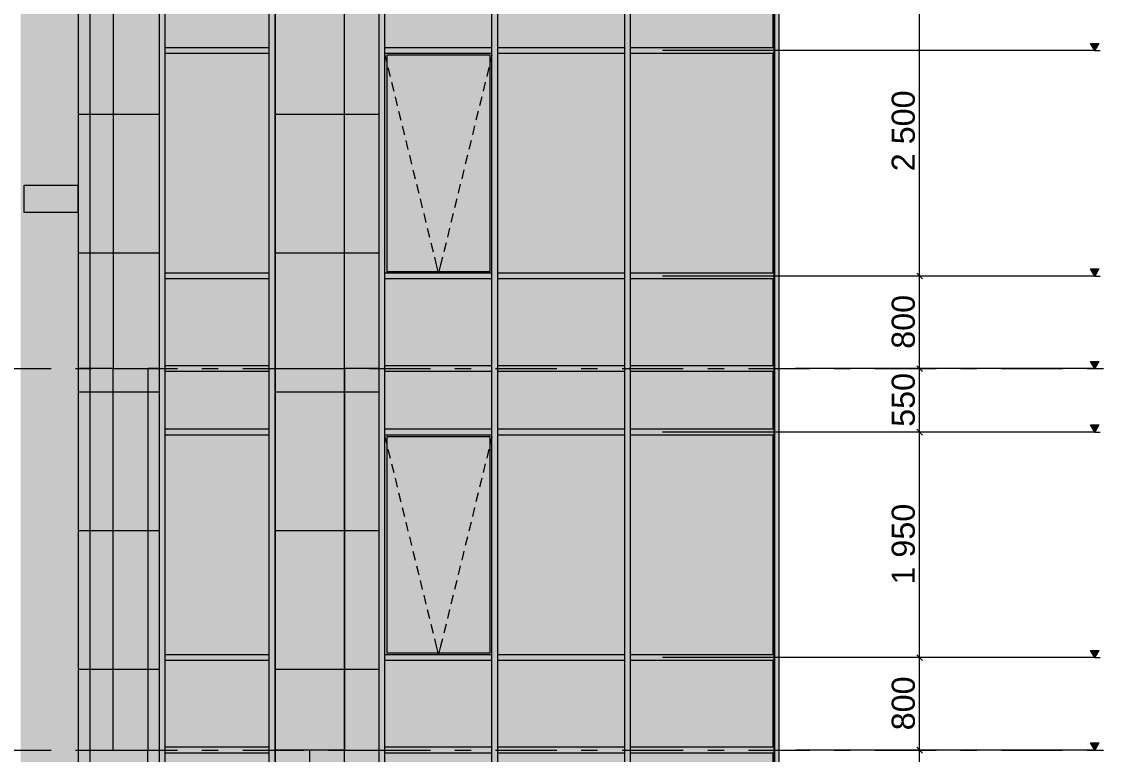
# Model space of a CAD drawing. Header units: millimetres. Extents: x 1499747 to 4230374, y -28481 to 441852.
# Drawn here: x 4068450 to 4077806, y 387192 to 393529 of the extents above; entities that cross this region are included whole.
import ezdxf

# ---------------------------------------------------------------- set-up
doc = ezdxf.new("R2010")
doc.units = ezdxf.units.MM
doc.header["$MEASUREMENT"] = 0
doc.layers.add('Чертеж и Рисунок', color=7, linetype='Continuous')
doc.styles.add('РЎР“Р•РќР•Р\xa0Р\x98Р\xa0_РЎРўР\x98Р›Р¬_2', font='')
doc.styles.get('РЎР“Р•РќР•Р\xa0Р\x98Р\xa0_РЎРўР\x98Р›Р¬_2').set_extended_font_data('GOST Common', italic=True)

msp = doc.modelspace()

# ---------------------------------------------------------------- hatches: boundary and pattern name
at = {"layer": 'Чертеж и Рисунок', "linetype": 'Continuous', "lineweight": 0, "true_color": 0xffffff}
for points in [[(4068441.89505, 399933.01142), (4068441.89505, 373528.37108), (4068941.89582, 373528.37108), (4068941.89582, 399933.01142)], [(4069241.89628, 393828.40209), (4069241.89628, 390528.39705), (4069642.09689, 390528.39705), (4069642.09689, 393828.40209)], [(4070642.09842, 393828.40209), (4070642.09842, 390528.39705), (4071242.09933, 390528.39705), (4071242.09933, 393828.40209)], [(4068472.9951, 391878.99911), (4068934.79581, 391878.99911), (4068934.79581, 392114.69947), (4068472.9951, 392114.69947)], [(4069241.89628, 390528.39705), (4068941.89582, 390528.39705), (4068941.89582, 387228.39201), (4069241.89628, 387228.39201)], [(4069241.89628, 390528.39705), (4069241.89628, 387228.39201), (4069541.89673, 387228.39201), (4069541.89673, 390528.39705)], [(4071242.09933, 390528.39705), (4071242.09933, 387228.39201), (4071542.09979, 387228.39201), (4071542.09979, 390528.39705)], [(4068941.89582, 387228.39201), (4068941.89582, 383928.38697), (4069541.89673, 383928.38697), (4069541.89673, 387228.39201)], [(4070642.09842, 387228.39201), (4070642.09842, 383928.38697), (4070942.09887, 383928.38697), (4070942.09887, 387228.39201)]]:
    msp.add_hatch(color=7, dxfattribs=at).paths.add_polyline_path(points)
at = {"layer": 'Чертеж и Рисунок', "linetype": 'Continuous', "lineweight": 0, "true_color": 0x868d8e}
for points in [[(4068941.89582, 393828.40209), (4068941.89582, 390528.39705), (4069241.89628, 390528.39705), (4069241.89628, 393828.40209)], [(4071242.09933, 393828.40209), (4071242.09933, 390528.39705), (4071542.09979, 390528.39705), (4071542.09979, 393828.40209)], [(4069541.89673, 390528.39705), (4069541.89673, 387228.39201), (4069642.09689, 387228.39201), (4069642.09689, 390528.39705)], [(4071242.09933, 390528.39705), (4070642.09842, 390528.39705), (4070642.09842, 387228.39201), (4071242.09933, 387228.39201)], [(4069541.89673, 387228.39201), (4069541.89673, 383928.38697), (4069642.09689, 383928.38697), (4069642.09689, 387228.39201)], [(4070942.09887, 387228.39201), (4070942.09887, 383928.38697), (4071542.09979, 383928.38697), (4071542.09979, 387228.39201)]]:
    msp.add_hatch(color=252, dxfattribs=at).paths.add_polyline_path(points)
at = {"layer": 'Чертеж и Рисунок', "linetype": 'Continuous', "lineweight": 0, "true_color": 0x2e2e2e}
for points in [[(4069642.09689, 393278.40125), (4069692.09696, 393278.40125), (4069692.09696, 393828.40209), (4069642.09689, 393828.40209)], [(4070642.09842, 393278.40125), (4070642.09842, 393828.40209), (4070592.09834, 393828.40209), (4070592.09834, 393278.40125)], [(4071592.09987, 393278.40125), (4071592.09987, 393828.40209), (4071542.09979, 393828.40209), (4071542.09979, 393278.40125)], [(4072517.10128, 393828.40209), (4072517.10128, 393278.40125), (4072567.10136, 393278.40125), (4072567.10136, 393828.40209)], [(4073717.00311, 393278.40125), (4073717.00311, 393828.40209), (4073667.00304, 393828.40209), (4073667.00304, 393278.40125)], [(4074946.60499, 393303.40129), (4074956.60501, 393303.40129), (4074956.60501, 393278.40125), (4074958.40501, 393278.40125), (4074958.40501, 393828.40209), (4074956.60501, 393828.40209), (4074956.60501, 393803.40205), (4074946.60499, 393803.40205)], [(4074958.40501, 393278.40125), (4074965.50502, 393278.40125), (4074965.50502, 393828.40209), (4074958.40501, 393828.40209)], [(4074965.50502, 393278.40125), (4075000.90508, 393278.40125), (4075000.90508, 393828.40209), (4074965.50502, 393828.40209)], [(4069642.09689, 392428.39995), (4069692.09696, 392428.39995), (4069692.09696, 393278.40125), (4069642.09689, 393278.40125)], [(4069692.09696, 393303.40129), (4069692.09696, 393253.40121), (4070592.09834, 393253.40121), (4070592.09834, 393303.40129)], [(4070642.09842, 392428.39995), (4070642.09842, 393278.40125), (4070592.09834, 393278.40125), (4070592.09834, 392428.39995)], [(4071592.09987, 391328.39827), (4071592.09987, 393278.40125), (4071542.09979, 393278.40125), (4071542.09979, 391328.39827)], [(4072517.10128, 393253.40121), (4072517.10128, 393303.40129), (4071592.09987, 393303.40129), (4071592.09987, 393253.40121)], [(4071607.09989, 393238.40119), (4071592.09987, 393253.40121), (4071592.09987, 391353.39831), (4071607.09989, 391368.39833)], [(4071592.09987, 393253.40121), (4071607.09989, 393238.40119), (4072502.10126, 393238.40119), (4072517.10128, 393253.40121)], [(4072502.10126, 391368.39833), (4072517.10128, 391353.39831), (4072517.10128, 393253.40121), (4072502.10126, 393238.40119)], [(4072517.10128, 393278.40125), (4072517.10128, 391328.39827), (4072567.10136, 391328.39827), (4072567.10136, 393278.40125)], [(4073051.0021, 393303.40129), (4072567.10136, 393303.40129), (4072567.10136, 393253.40121), (4073051.0021, 393253.40121)], [(4073667.00304, 393253.40121), (4073667.00304, 393303.40129), (4073051.0021, 393303.40129), (4073051.0021, 393253.40121)], [(4073717.00311, 391328.39827), (4073717.00311, 393278.40125), (4073667.00304, 393278.40125), (4073667.00304, 391328.39827)], [(4074956.60501, 393253.40121), (4074956.60501, 393303.40129), (4073717.00311, 393303.40129), (4073717.00311, 393253.40121)], [(4074956.60501, 393253.40121), (4074946.60499, 393253.40121), (4074946.60499, 391353.39831), (4074956.60501, 391353.39831), (4074956.60501, 391328.39827), (4074958.40501, 391328.39827), (4074958.40501, 393278.40125), (4074956.60501, 393278.40125)], [(4074958.40501, 391328.39827), (4074965.50502, 391328.39827), (4074965.50502, 393278.40125), (4074958.40501, 393278.40125)], [(4074965.50502, 391328.39827), (4075000.90508, 391328.39827), (4075000.90508, 393278.40125), (4074965.50502, 393278.40125)], [(4069642.09689, 391328.39827), (4069692.09696, 391328.39827), (4069692.09696, 392428.39995), (4069642.09689, 392428.39995)], [(4070642.09842, 391328.39827), (4070642.09842, 392428.39995), (4070592.09834, 392428.39995), (4070592.09834, 391328.39827)], [(4071592.09987, 391353.39831), (4072517.10128, 391353.39831), (4072502.10126, 391368.39833), (4071607.09989, 391368.39833)], [(4069642.09689, 390528.39705), (4069692.09696, 390528.39705), (4069692.09696, 391328.39827), (4069642.09689, 391328.39827)], [(4069692.09696, 391353.39831), (4069692.09696, 391303.39824), (4070592.09834, 391303.39824), (4070592.09834, 391353.39831)], [(4070642.09842, 390528.39705), (4070642.09842, 391328.39827), (4070592.09834, 391328.39827), (4070592.09834, 390528.39705)], [(4071592.09987, 390528.39705), (4071592.09987, 391328.39827), (4071542.09979, 391328.39827), (4071542.09979, 390528.39705)], [(4072517.10128, 391303.39824), (4072517.10128, 391353.39831), (4071592.09987, 391353.39831), (4071592.09987, 391303.39824)], [(4072517.10128, 391328.39827), (4072517.10128, 390528.39705), (4072567.10136, 390528.39705), (4072567.10136, 391328.39827)], [(4073051.0021, 391353.39831), (4072567.10136, 391353.39831), (4072567.10136, 391303.39824), (4073051.0021, 391303.39824)], [(4073667.00304, 391303.39824), (4073667.00304, 391353.39831), (4073051.0021, 391353.39831), (4073051.0021, 391303.39824)], [(4073717.00311, 390528.39705), (4073717.00311, 391328.39827), (4073667.00304, 391328.39827), (4073667.00304, 390528.39705)], [(4074956.60501, 391303.39824), (4074956.60501, 391353.39831), (4073717.00311, 391353.39831), (4073717.00311, 391303.39824)], [(4074956.60501, 391303.39824), (4074946.60499, 391303.39824), (4074946.60499, 390553.39709), (4074956.60501, 390553.39709), (4074956.60501, 390528.39705), (4074958.40501, 390528.39705), (4074958.40501, 391328.39827), (4074956.60501, 391328.39827)], [(4074958.40501, 390528.39705), (4074965.50502, 390528.39705), (4074965.50502, 391328.39827), (4074958.40501, 391328.39827)], [(4074965.50502, 390528.39705), (4075000.90508, 390528.39705), (4075000.90508, 391328.39827), (4074965.50502, 391328.39827)], [(4069642.09689, 390128.39644), (4069692.09696, 390128.39644), (4069692.09696, 390528.39705), (4069642.09689, 390528.39705)], [(4069692.09696, 390553.39709), (4069692.09696, 390503.39701), (4070592.09834, 390503.39701), (4070592.09834, 390553.39709)], [(4070642.09842, 390128.39644), (4070642.09842, 390528.39705), (4070592.09834, 390528.39705), (4070592.09834, 390128.39644)], [(4071592.09987, 389978.39621), (4071592.09987, 390528.39705), (4071542.09979, 390528.39705), (4071542.09979, 389978.39621)], [(4072517.10128, 390503.39701), (4072517.10128, 390553.39709), (4071592.09987, 390553.39709), (4071592.09987, 390503.39701)], [(4072517.10128, 389978.39621), (4072567.10136, 389978.39621), (4072567.10136, 390528.39705), (4072517.10128, 390528.39705)], [(4073051.0021, 390553.39709), (4072567.10136, 390553.39709), (4072567.10136, 390503.39701), (4073051.0021, 390503.39701)], [(4073667.00304, 390503.39701), (4073667.00304, 390553.39709), (4073051.0021, 390553.39709), (4073051.0021, 390503.39701)], [(4073717.00311, 389978.39621), (4073717.00311, 390528.39705), (4073667.00304, 390528.39705), (4073667.00304, 389978.39621)], [(4074956.60501, 390503.39701), (4074956.60501, 390553.39709), (4073717.00311, 390553.39709), (4073717.00311, 390503.39701)], [(4074946.60499, 390003.39625), (4074956.60501, 390003.39625), (4074956.60501, 389978.39621), (4074958.40501, 389978.39621), (4074958.40501, 390528.39705), (4074956.60501, 390528.39705), (4074956.60501, 390503.39701), (4074946.60499, 390503.39701)], [(4074958.40501, 389978.39621), (4074965.50502, 389978.39621), (4074965.50502, 390528.39705), (4074958.40501, 390528.39705)], [(4074965.50502, 389978.39621), (4075000.90508, 389978.39621), (4075000.90508, 390528.39705), (4074965.50502, 390528.39705)], [(4069642.09689, 389978.39621), (4069692.09696, 389978.39621), (4069692.09696, 390128.39644), (4069642.09689, 390128.39644)], [(4070642.09842, 389978.39621), (4070642.09842, 390128.39644), (4070592.09834, 390128.39644), (4070592.09834, 389978.39621)], [(4069642.09689, 388028.39323), (4069692.09696, 388028.39323), (4069692.09696, 389978.39621), (4069642.09689, 389978.39621)], [(4069692.09696, 390003.39625), (4069692.09696, 389953.39617), (4070592.09834, 389953.39617), (4070592.09834, 390003.39625)], [(4070642.09842, 388028.39323), (4070642.09842, 389978.39621), (4070592.09834, 389978.39621), (4070592.09834, 388028.39323)], [(4071592.09987, 388028.39323), (4071592.09987, 389978.39621), (4071542.09979, 389978.39621), (4071542.09979, 388028.39323)], [(4072517.10128, 389953.39617), (4072517.10128, 390003.39625), (4071592.09987, 390003.39625), (4071592.09987, 389953.39617)], [(4072517.10128, 388028.39323), (4072567.10136, 388028.39323), (4072567.10136, 389978.39621), (4072517.10128, 389978.39621)], [(4073051.0021, 390003.39625), (4072567.10136, 390003.39625), (4072567.10136, 389953.39617), (4073051.0021, 389953.39617)], [(4073667.00304, 389953.39617), (4073667.00304, 390003.39625), (4073051.0021, 390003.39625), (4073051.0021, 389953.39617)], [(4073717.00311, 388028.39323), (4073717.00311, 389978.39621), (4073667.00304, 389978.39621), (4073667.00304, 388028.39323)], [(4074956.60501, 389953.39617), (4074956.60501, 390003.39625), (4073717.00311, 390003.39625), (4073717.00311, 389953.39617)], [(4074956.60501, 389953.39617), (4074946.60499, 389953.39617), (4074946.60499, 388053.39327), (4074956.60501, 388053.39327), (4074956.60501, 388028.39323), (4074958.40501, 388028.39323), (4074958.40501, 389978.39621), (4074956.60501, 389978.39621)], [(4074958.40501, 388028.39323), (4074965.50502, 388028.39323), (4074965.50502, 389978.39621), (4074958.40501, 389978.39621)], [(4074965.50502, 388028.39323), (4075000.90508, 388028.39323), (4075000.90508, 389978.39621), (4074965.50502, 389978.39621)], [(4071607.09989, 389938.39615), (4071592.09987, 389953.39617), (4071592.09987, 388053.39327), (4071607.09989, 388068.39329)], [(4071592.09987, 389953.39617), (4071607.09989, 389938.39615), (4072502.10126, 389938.39615), (4072517.10128, 389953.39617)], [(4072502.10126, 388068.39329), (4072517.10128, 388053.39327), (4072517.10128, 389953.39617), (4072502.10126, 389938.39615)], [(4069642.09689, 387828.39293), (4069692.09696, 387828.39293), (4069692.09696, 388028.39323), (4069642.09689, 388028.39323)], [(4069692.09696, 388053.39327), (4069692.09696, 388003.39319), (4070592.09834, 388003.39319), (4070592.09834, 388053.39327)], [(4070642.09842, 387828.39293), (4070642.09842, 388028.39323), (4070592.09834, 388028.39323), (4070592.09834, 387828.39293)], [(4071592.09987, 387228.39201), (4071592.09987, 388028.39323), (4071542.09979, 388028.39323), (4071542.09979, 387228.39201)], [(4071592.09987, 388053.39327), (4072517.10128, 388053.39327), (4072502.10126, 388068.39329), (4071607.09989, 388068.39329)], [(4072517.10128, 388003.39319), (4072517.10128, 388053.39327), (4071592.09987, 388053.39327), (4071592.09987, 388003.39319)], [(4072517.10128, 387228.39201), (4072567.10136, 387228.39201), (4072567.10136, 388028.39323), (4072517.10128, 388028.39323)], [(4073051.0021, 388053.39327), (4072567.10136, 388053.39327), (4072567.10136, 388003.39319), (4073051.0021, 388003.39319)], [(4073667.00304, 388003.39319), (4073667.00304, 388053.39327), (4073051.0021, 388053.39327), (4073051.0021, 388003.39319)], [(4073717.00311, 387228.39201), (4073717.00311, 388028.39323), (4073667.00304, 388028.39323), (4073667.00304, 387228.39201)], [(4074956.60501, 388003.39319), (4074956.60501, 388053.39327), (4073717.00311, 388053.39327), (4073717.00311, 388003.39319)], [(4074956.60501, 388003.39319), (4074946.60499, 388003.39319), (4074946.60499, 387253.39205), (4074956.60501, 387253.39205), (4074956.60501, 387228.39201), (4074958.40501, 387228.39201), (4074958.40501, 388028.39323), (4074956.60501, 388028.39323)], [(4074958.40501, 387228.39201), (4074965.50502, 387228.39201), (4074965.50502, 388028.39323), (4074958.40501, 388028.39323)], [(4074965.50502, 387228.39201), (4075000.90508, 387228.39201), (4075000.90508, 388028.39323), (4074965.50502, 388028.39323)], [(4069642.09689, 387228.39201), (4069692.09696, 387228.39201), (4069692.09696, 387828.39293), (4069642.09689, 387828.39293)], [(4070642.09842, 387228.39201), (4070642.09842, 387828.39293), (4070592.09834, 387828.39293), (4070592.09834, 387228.39201)], [(4069692.09696, 387253.39205), (4069692.09696, 387203.39197), (4070592.09834, 387203.39197), (4070592.09834, 387253.39205)], [(4072517.10128, 387203.39197), (4072517.10128, 387253.39205), (4071592.09987, 387253.39205), (4071592.09987, 387203.39197)], [(4073051.0021, 387253.39205), (4072567.10136, 387253.39205), (4072567.10136, 387203.39197), (4073051.0021, 387203.39197)], [(4073667.00304, 387203.39197), (4073667.00304, 387253.39205), (4073051.0021, 387253.39205), (4073051.0021, 387203.39197)], [(4074956.60501, 387203.39197), (4074956.60501, 387253.39205), (4073717.00311, 387253.39205), (4073717.00311, 387203.39197)], [(4069642.09689, 386678.39117), (4069692.09696, 386678.39117), (4069692.09696, 387228.39201), (4069642.09689, 387228.39201)], [(4070642.09842, 386678.39117), (4070642.09842, 387228.39201), (4070592.09834, 387228.39201), (4070592.09834, 386678.39117)], [(4071592.09987, 386678.39117), (4071592.09987, 387228.39201), (4071542.09979, 387228.39201), (4071542.09979, 386678.39117)], [(4072517.10128, 387228.39201), (4072517.10128, 386678.39117), (4072567.10136, 386678.39117), (4072567.10136, 387228.39201)], [(4073717.00311, 386678.39117), (4073717.00311, 387228.39201), (4073667.00304, 387228.39201), (4073667.00304, 386678.39117)], [(4074946.60499, 386703.39121), (4074956.60501, 386703.39121), (4074956.60501, 386678.39117), (4074958.40501, 386678.39117), (4074958.40501, 387228.39201), (4074956.60501, 387228.39201), (4074956.60501, 387203.39197), (4074946.60499, 387203.39197)], [(4074958.40501, 386678.39117), (4074965.50502, 386678.39117), (4074965.50502, 387228.39201), (4074958.40501, 387228.39201)], [(4074965.50502, 386678.39117), (4075000.90508, 386678.39117), (4075000.90508, 387228.39201), (4074965.50502, 387228.39201)]]:
    msp.add_hatch(color=250, dxfattribs=at).paths.add_polyline_path(points)
at = {"layer": 'Чертеж и Рисунок', "linetype": 'Continuous', "lineweight": 0, "true_color": 0x84adf9}
for points in [[(4070592.09834, 393803.40205), (4069692.09696, 393803.40205), (4069692.09696, 393303.40129), (4070592.09834, 393303.40129)], [(4072517.10128, 393803.40205), (4071592.09987, 393803.40205), (4071592.09987, 393303.40129), (4072517.10128, 393303.40129)], [(4072567.10136, 393303.40129), (4073667.00304, 393303.40129), (4073667.00304, 393803.40205), (4072567.10136, 393803.40205)], [(4073717.00311, 393303.40129), (4074946.60499, 393303.40129), (4074946.60499, 393803.40205), (4073717.00311, 393803.40205)], [(4070592.09834, 393253.40121), (4069692.09696, 393253.40121), (4069692.09696, 391353.39831), (4070592.09834, 391353.39831), (4070592.09834, 392428.39995)], [(4072502.10126, 391368.39833), (4072502.10126, 393238.40119), (4071607.09989, 393238.40119), (4071607.09989, 391368.39833)], [(4072567.10136, 391353.39831), (4073667.00304, 391353.39831), (4073667.00304, 393253.40121), (4072567.10136, 393253.40121)], [(4073717.00311, 391353.39831), (4074946.60499, 391353.39831), (4074946.60499, 393253.40121), (4073717.00311, 393253.40121)], [(4069692.09696, 391303.39824), (4069692.09696, 390553.39709), (4070592.09834, 390553.39709), (4070592.09834, 391303.39824)], [(4071592.09987, 391303.39824), (4071592.09987, 390553.39709), (4072517.10128, 390553.39709), (4072517.10128, 391303.39824)], [(4072567.10136, 390553.39709), (4073667.00304, 390553.39709), (4073667.00304, 391303.39824), (4072567.10136, 391303.39824)], [(4073717.00311, 390553.39709), (4074946.60499, 390553.39709), (4074946.60499, 391303.39824), (4073717.00311, 391303.39824)], [(4070592.09834, 390503.39701), (4069692.09696, 390503.39701), (4069692.09696, 390003.39625), (4070592.09834, 390003.39625), (4070592.09834, 390128.39644)], [(4071592.09987, 390503.39701), (4071592.09987, 390003.39625), (4072517.10128, 390003.39625), (4072517.10128, 390503.39701)], [(4072567.10136, 390003.39625), (4073667.00304, 390003.39625), (4073667.00304, 390503.39701), (4072567.10136, 390503.39701)], [(4073717.00311, 390003.39625), (4074946.60499, 390003.39625), (4074946.60499, 390503.39701), (4073717.00311, 390503.39701)], [(4069692.09696, 389953.39617), (4069692.09696, 388053.39327), (4070592.09834, 388053.39327), (4070592.09834, 389953.39617)], [(4072502.10126, 388068.39329), (4072502.10126, 389938.39615), (4071607.09989, 389938.39615), (4071607.09989, 388068.39329)], [(4072567.10136, 388053.39327), (4073667.00304, 388053.39327), (4073667.00304, 389953.39617), (4072567.10136, 389953.39617)], [(4073717.00311, 388053.39327), (4074946.60499, 388053.39327), (4074946.60499, 389953.39617), (4073717.00311, 389953.39617)], [(4069692.09696, 387253.39205), (4070592.09834, 387253.39205), (4070592.09834, 387828.39293), (4070592.09834, 388003.39319), (4069692.09696, 388003.39319)], [(4071592.09987, 388003.39319), (4071592.09987, 387253.39205), (4072517.10128, 387253.39205), (4072517.10128, 388003.39319)], [(4072567.10136, 387253.39205), (4073667.00304, 387253.39205), (4073667.00304, 388003.39319), (4072567.10136, 388003.39319)], [(4073717.00311, 387253.39205), (4074946.60499, 387253.39205), (4074946.60499, 388003.39319), (4073717.00311, 388003.39319)], [(4069692.09696, 387203.39197), (4069692.09696, 386703.39121), (4070592.09834, 386703.39121), (4070592.09834, 387203.39197)], [(4071592.09987, 387203.39197), (4071592.09987, 386703.39121), (4072517.10128, 386703.39121), (4072517.10128, 387203.39197)], [(4072567.10136, 386703.39121), (4073667.00304, 386703.39121), (4073667.00304, 387203.39197), (4072567.10136, 387203.39197)], [(4073717.00311, 386703.39121), (4074946.60499, 386703.39121), (4074946.60499, 387203.39197), (4073717.00311, 387203.39197)]]:
    msp.add_hatch(color=161, dxfattribs=at).paths.add_polyline_path(points)
at = {"layer": 'Чертеж и Рисунок', "linetype": 'Continuous', "lineweight": 0, "true_color": 0x000000}
for points in [[(4077731.30925, 393278.40125), (4077767.5093, 393340.90135), (4077695.00919, 393340.90135)], [(4077731.30925, 391328.39827), (4077767.5093, 391390.89837), (4077695.00919, 391390.89837)], [(4077731.30925, 390528.39705), (4077767.5093, 390590.89715), (4077695.00919, 390590.89715)], [(4077731.30925, 389978.39621), (4077767.5093, 390040.89631), (4077695.00919, 390040.89631)], [(4077731.30925, 388028.39323), (4077767.5093, 388090.89333), (4077695.00919, 388090.89333)], [(4077731.30925, 387228.39201), (4077767.5093, 387290.8921), (4077695.00919, 387290.8921)]]:
    msp.add_hatch(color=18, dxfattribs=at).paths.add_polyline_path(points)

# ---------------------------------------------------------------- linework, layer by layer
at = {"layer": 'Чертеж и Рисунок', "color": 253, "linetype": 'Continuous', "lineweight": 5, "true_color": 0xaaaaaa}
for points in [[(4069042.19597, 373528.37108), (4069042.19597, 404178.45791)], [(4069642.19689, 373528.37108), (4069642.19689, 404178.45791)], [(4070642.19842, 373528.37108), (4070642.19842, 404178.45791)], [(4071242.19933, 373528.37108), (4071242.19933, 404178.45791)], [(4071542.29979, 373528.37108), (4071542.29979, 404178.45791)], [(4068941.89582, 392728.40041), (4069642.19689, 392728.40041)], [(4070642.09842, 392728.40041), (4071542.09979, 392728.40041)], [(4068941.89582, 391528.39858), (4069642.19689, 391528.39858)], [(4070642.09842, 391528.39858), (4071542.09979, 391528.39858)], [(4068941.89582, 390328.39675), (4069642.19689, 390328.39675)], [(4070642.09842, 390328.39675), (4071542.09979, 390328.39675)], [(4068941.89582, 389128.39491), (4069642.19689, 389128.39491)], [(4070642.09842, 389128.39491), (4071542.09979, 389128.39491)], [(4068941.89582, 387928.39308), (4069642.19689, 387928.39308)], [(4070642.09842, 387928.39308), (4071542.09979, 387928.39308)]]:
    msp.add_lwpolyline(points, dxfattribs=at)
at = {"layer": 'Чертеж и Рисунок', "color": 7, "linetype": 'Continuous', "lineweight": 5}
for points in [[(4068941.89582, 373528.37108), (4068941.89582, 399933.01142)], [(4069241.89628, 393828.40209), (4069241.89628, 390528.39705)], [(4069642.09689, 390528.39705), (4069642.09689, 393828.40209)], [(4069692.09696, 393303.40129), (4069692.09696, 393803.40205)], [(4070592.09834, 393303.40129), (4070592.09834, 393803.40205)], [(4070642.09842, 393828.40209), (4070642.09842, 390528.39705)], [(4071242.09933, 390528.39705), (4071242.09933, 393828.40209)], [(4071542.09979, 393278.40125), (4071542.09979, 393828.40209)], [(4071592.09987, 393303.40129), (4071592.09987, 393803.40205)], [(4072517.10128, 393303.40129), (4072517.10128, 393803.40205)], [(4072567.10136, 393303.40129), (4072567.10136, 393803.40205)], [(4073667.00304, 393303.40129), (4073667.00304, 393803.40205)], [(4073717.00311, 393303.40129), (4073717.00311, 393803.40205)], [(4074946.60499, 393803.40205), (4074946.60499, 393303.40129)], [(4074958.40501, 393278.40125), (4074958.40501, 393828.40209)], [(4074965.50502, 393278.40125), (4074965.50502, 393828.40209)], [(4075000.90508, 393278.40125), (4075000.90508, 393828.40209)], [(4076216.90693, 391328.39827), (4076216.90693, 393828.40209)], [(4077731.30925, 393278.40125), (4077695.00919, 393340.90135)], [(4077695.00919, 393340.90135), (4077767.5093, 393340.90135)], [(4077767.5093, 393340.90135), (4077731.30925, 393278.40125)], [(4069692.09696, 393278.40125), (4069692.09696, 393303.40129)], [(4070592.09834, 393303.40129), (4069692.09696, 393303.40129)], [(4069692.09696, 393253.40121), (4069692.09696, 393278.40125)], [(4070592.09834, 393253.40121), (4069692.09696, 393253.40121)], [(4069692.09696, 392428.39995), (4069692.09696, 393253.40121)], [(4070592.09834, 393278.40125), (4070592.09834, 393303.40129)], [(4070592.09834, 393253.40121), (4070592.09834, 393278.40125)], [(4070592.09834, 392428.39995), (4070592.09834, 393253.40121)], [(4071542.09979, 391328.39827), (4071542.09979, 393278.40125)], [(4071592.09987, 393278.40125), (4071592.09987, 393303.40129)], [(4072517.10128, 393303.40129), (4071592.09987, 393303.40129)], [(4071592.09987, 393253.40121), (4071592.09987, 393278.40125)], [(4072517.10128, 393253.40121), (4071592.09987, 393253.40121)], [(4071592.09987, 391353.39831), (4071592.09987, 393253.40121)], [(4072502.10126, 393238.40119), (4071607.09989, 393238.40119)], [(4071607.09989, 393238.40119), (4071607.09989, 391368.39833)], [(4072502.10126, 391368.39833), (4072502.10126, 393238.40119)], [(4072517.10128, 393278.40125), (4072517.10128, 393303.40129)], [(4072517.10128, 393253.40121), (4072517.10128, 393278.40125)], [(4072517.10128, 391353.39831), (4072517.10128, 393253.40121)], [(4073051.0021, 393303.40129), (4072567.10136, 393303.40129)], [(4072567.10136, 393278.40125), (4072567.10136, 393303.40129)], [(4072567.10136, 393253.40121), (4072567.10136, 393278.40125)], [(4072567.10136, 391353.39831), (4072567.10136, 393253.40121)], [(4073051.0021, 393253.40121), (4072567.10136, 393253.40121)], [(4073667.00304, 393303.40129), (4073051.0021, 393303.40129)], [(4073667.00304, 393253.40121), (4073051.0021, 393253.40121)], [(4073667.00304, 393278.40125), (4073667.00304, 393303.40129)], [(4073667.00304, 393253.40121), (4073667.00304, 393278.40125)], [(4073667.00304, 391353.39831), (4073667.00304, 393253.40121)], [(4074956.60501, 393303.40129), (4073717.00311, 393303.40129)], [(4073717.00311, 393278.40125), (4073717.00311, 393303.40129)], [(4073717.00311, 393253.40121), (4073717.00311, 393278.40125)], [(4073717.00311, 391353.39831), (4073717.00311, 393253.40121)], [(4074956.60501, 393253.40121), (4073717.00311, 393253.40121)], [(4077731.30925, 393278.40125), (4073992.00353, 393278.40125)], [(4074946.60499, 393253.40121), (4074946.60499, 391353.39831)], [(4074956.60501, 393303.40129), (4074956.60501, 393253.40121)], [(4074956.60501, 393278.40125), (4074958.40501, 393278.40125)], [(4074958.40501, 391328.39827), (4074958.40501, 393278.40125)], [(4074965.50502, 391328.39827), (4074965.50502, 393278.40125)], [(4075000.90508, 391328.39827), (4075000.90508, 393278.40125)], [(4077731.30925, 393278.40125), (4077778.10932, 393278.40125)], [(4069692.09696, 391353.39831), (4069692.09696, 392428.39995)], [(4070592.09834, 391353.39831), (4070592.09834, 392428.39995)], [(4068472.9951, 391878.99911), (4068472.9951, 392114.69947)], [(4068472.9951, 392114.69947), (4068934.79581, 392114.69947)], [(4068934.79581, 392114.69947), (4068934.79581, 391878.99911)], [(4068934.79581, 391878.99911), (4068472.9951, 391878.99911)], [(4071607.09989, 391368.39833), (4072502.10126, 391368.39833)], [(4077731.30925, 391328.39827), (4077695.00919, 391390.89837)], [(4077695.00919, 391390.89837), (4077767.5093, 391390.89837)], [(4077767.5093, 391390.89837), (4077731.30925, 391328.39827)], [(4069692.09696, 391328.39827), (4069692.09696, 391353.39831)], [(4070592.09834, 391353.39831), (4069692.09696, 391353.39831)], [(4069692.09696, 391303.39824), (4069692.09696, 391328.39827)], [(4069692.09696, 390553.39709), (4069692.09696, 391303.39824)], [(4070592.09834, 391303.39824), (4069692.09696, 391303.39824)], [(4070592.09834, 391328.39827), (4070592.09834, 391353.39831)], [(4070592.09834, 391303.39824), (4070592.09834, 391328.39827)], [(4070592.09834, 390553.39709), (4070592.09834, 391303.39824)], [(4071542.09979, 390528.39705), (4071542.09979, 391328.39827)], [(4072517.10128, 391353.39831), (4071592.09987, 391353.39831)], [(4071592.09987, 391303.39824), (4071592.09987, 391353.39831)], [(4071592.09987, 390553.39709), (4071592.09987, 391303.39824)], [(4072517.10128, 391303.39824), (4071592.09987, 391303.39824)], [(4072517.10128, 391328.39827), (4072517.10128, 391353.39831)], [(4072517.10128, 391303.39824), (4072517.10128, 391328.39827)], [(4072517.10128, 390553.39709), (4072517.10128, 391303.39824)], [(4073051.0021, 391353.39831), (4072567.10136, 391353.39831)], [(4072567.10136, 391328.39827), (4072567.10136, 391353.39831)], [(4072567.10136, 391303.39824), (4072567.10136, 391328.39827)], [(4072567.10136, 390553.39709), (4072567.10136, 391303.39824)], [(4073051.0021, 391303.39824), (4072567.10136, 391303.39824)], [(4073667.00304, 391353.39831), (4073051.0021, 391353.39831)], [(4073667.00304, 391303.39824), (4073051.0021, 391303.39824)], [(4073667.00304, 391328.39827), (4073667.00304, 391353.39831)], [(4073667.00304, 391303.39824), (4073667.00304, 391328.39827)], [(4073667.00304, 390553.39709), (4073667.00304, 391303.39824)], [(4074956.60501, 391353.39831), (4073717.00311, 391353.39831)], [(4073717.00311, 391328.39827), (4073717.00311, 391353.39831)], [(4073717.00311, 391303.39824), (4073717.00311, 391328.39827)], [(4073717.00311, 390553.39709), (4073717.00311, 391303.39824)], [(4074956.60501, 391303.39824), (4073717.00311, 391303.39824)], [(4077731.30925, 391328.39827), (4073992.00353, 391328.39827)], [(4076263.807, 391328.39827), (4073992.00353, 391328.39827)], [(4074946.60499, 391303.39824), (4074946.60499, 390553.39709)], [(4074956.60501, 391353.39831), (4074956.60501, 391303.39824)], [(4074956.60501, 391328.39827), (4074958.40501, 391328.39827)], [(4074958.40501, 390528.39705), (4074958.40501, 391328.39827)], [(4074965.50502, 390528.39705), (4074965.50502, 391328.39827)], [(4075000.90508, 390528.39705), (4075000.90508, 391328.39827)], [(4076191.90689, 391353.39831), (4076241.90697, 391303.39824)], [(4076216.90693, 390528.39705), (4076216.90693, 391328.39827)], [(4077731.30925, 391328.39827), (4077778.10932, 391328.39827)], [(4069241.89628, 390528.39705), (4068941.89582, 390528.39705)], [(4069241.89628, 387228.39201), (4069241.89628, 390528.39705)], [(4069241.89628, 390528.39705), (4069541.89673, 390528.39705)], [(4070592.09834, 390553.39709), (4069692.09696, 390553.39709)], [(4069692.09696, 390528.39705), (4069692.09696, 390553.39709)], [(4069692.09696, 390503.39701), (4069692.09696, 390528.39705)], [(4070592.09834, 390528.39705), (4070592.09834, 390553.39709)], [(4070592.09834, 390503.39701), (4070592.09834, 390528.39705)], [(4070642.09842, 390528.39705), (4071242.09933, 390528.39705)], [(4071242.09933, 390528.39705), (4071242.09933, 387228.39201)], [(4071542.09979, 390528.39705), (4071242.09933, 390528.39705)], [(4071542.09979, 389978.39621), (4071542.09979, 390528.39705)], [(4072517.10128, 390553.39709), (4071592.09987, 390553.39709)], [(4071592.09987, 390503.39701), (4071592.09987, 390553.39709)], [(4072517.10128, 390528.39705), (4072517.10128, 390553.39709)], [(4072517.10128, 390503.39701), (4072517.10128, 390528.39705)], [(4073051.0021, 390553.39709), (4072567.10136, 390553.39709)], [(4072567.10136, 390528.39705), (4072567.10136, 390553.39709)], [(4072567.10136, 390503.39701), (4072567.10136, 390528.39705)], [(4073667.00304, 390553.39709), (4073051.0021, 390553.39709)], [(4073667.00304, 390528.39705), (4073667.00304, 390553.39709)], [(4073667.00304, 390503.39701), (4073667.00304, 390528.39705)], [(4074956.60501, 390553.39709), (4073717.00311, 390553.39709)], [(4073717.00311, 390528.39705), (4073717.00311, 390553.39709)], [(4073717.00311, 390503.39701), (4073717.00311, 390528.39705)], [(4074956.60501, 390553.39709), (4074956.60501, 390503.39701)], [(4074956.60501, 390528.39705), (4074958.40501, 390528.39705)], [(4074958.40501, 389978.39621), (4074958.40501, 390528.39705)], [(4074965.50502, 389978.39621), (4074965.50502, 390528.39705)], [(4075000.90508, 389978.39621), (4075000.90508, 390528.39705)], [(4077731.30925, 390528.39705), (4075142.00529, 390528.39705)], [(4076263.807, 390528.39705), (4075142.00529, 390528.39705)], [(4076191.90689, 390553.39709), (4076241.90697, 390503.39701)], [(4076216.90693, 389978.39621), (4076216.90693, 390528.39705)], [(4077731.30925, 390528.39705), (4077695.00919, 390590.89715)], [(4077695.00919, 390590.89715), (4077767.5093, 390590.89715)], [(4077767.5093, 390590.89715), (4077731.30925, 390528.39705)], [(4077731.30925, 390528.39705), (4077778.10932, 390528.39705)], [(4070592.09834, 390503.39701), (4069692.09696, 390503.39701)], [(4069692.09696, 390128.39644), (4069692.09696, 390503.39701)], [(4070592.09834, 390128.39644), (4070592.09834, 390503.39701)], [(4071592.09987, 390003.39625), (4071592.09987, 390503.39701)], [(4072517.10128, 390503.39701), (4071592.09987, 390503.39701)], [(4072517.10128, 390003.39625), (4072517.10128, 390503.39701)], [(4072567.10136, 390003.39625), (4072567.10136, 390503.39701)], [(4073051.0021, 390503.39701), (4072567.10136, 390503.39701)], [(4073667.00304, 390503.39701), (4073051.0021, 390503.39701)], [(4073667.00304, 390003.39625), (4073667.00304, 390503.39701)], [(4073717.00311, 390003.39625), (4073717.00311, 390503.39701)], [(4074956.60501, 390503.39701), (4073717.00311, 390503.39701)], [(4074946.60499, 390503.39701), (4074946.60499, 390003.39625)], [(4069692.09696, 390003.39625), (4069692.09696, 390128.39644)], [(4070592.09834, 390003.39625), (4070592.09834, 390128.39644)], [(4069692.09696, 389978.39621), (4069692.09696, 390003.39625)], [(4070592.09834, 390003.39625), (4069692.09696, 390003.39625)], [(4069692.09696, 389953.39617), (4069692.09696, 389978.39621)], [(4070592.09834, 389978.39621), (4070592.09834, 390003.39625)], [(4070592.09834, 389953.39617), (4070592.09834, 389978.39621)], [(4071542.09979, 388028.39323), (4071542.09979, 389978.39621)], [(4072517.10128, 390003.39625), (4071592.09987, 390003.39625)], [(4071592.09987, 389953.39617), (4071592.09987, 390003.39625)], [(4072517.10128, 389978.39621), (4072517.10128, 390003.39625)], [(4072517.10128, 389953.39617), (4072517.10128, 389978.39621)], [(4073051.0021, 390003.39625), (4072567.10136, 390003.39625)], [(4072567.10136, 389978.39621), (4072567.10136, 390003.39625)], [(4072567.10136, 389953.39617), (4072567.10136, 389978.39621)], [(4073667.00304, 390003.39625), (4073051.0021, 390003.39625)], [(4073667.00304, 389978.39621), (4073667.00304, 390003.39625)], [(4073667.00304, 389953.39617), (4073667.00304, 389978.39621)], [(4074956.60501, 390003.39625), (4073717.00311, 390003.39625)], [(4073717.00311, 389978.39621), (4073717.00311, 390003.39625)], [(4073717.00311, 389953.39617), (4073717.00311, 389978.39621)], [(4077731.30925, 389978.39621), (4073992.00353, 389978.39621)], [(4076263.807, 389978.39621), (4073992.00353, 389978.39621)], [(4074956.60501, 390003.39625), (4074956.60501, 389953.39617)], [(4074956.60501, 389978.39621), (4074958.40501, 389978.39621)], [(4074958.40501, 388028.39323), (4074958.40501, 389978.39621)], [(4074965.50502, 388028.39323), (4074965.50502, 389978.39621)], [(4075000.90508, 388028.39323), (4075000.90508, 389978.39621)], [(4076191.90689, 390003.39625), (4076241.90697, 389953.39617)], [(4076216.90693, 388028.39323), (4076216.90693, 389978.39621)], [(4077731.30925, 389978.39621), (4077695.00919, 390040.89631)], [(4077695.00919, 390040.89631), (4077767.5093, 390040.89631)], [(4077767.5093, 390040.89631), (4077731.30925, 389978.39621)], [(4077731.30925, 389978.39621), (4077778.10932, 389978.39621)], [(4069692.09696, 388053.39327), (4069692.09696, 389953.39617)], [(4070592.09834, 389953.39617), (4069692.09696, 389953.39617)], [(4070592.09834, 388053.39327), (4070592.09834, 389953.39617)], [(4071592.09987, 388053.39327), (4071592.09987, 389953.39617)], [(4072517.10128, 389953.39617), (4071592.09987, 389953.39617)], [(4072502.10126, 389938.39615), (4071607.09989, 389938.39615)], [(4071607.09989, 389938.39615), (4071607.09989, 388068.39329)], [(4072502.10126, 388068.39329), (4072502.10126, 389938.39615)], [(4072517.10128, 388053.39327), (4072517.10128, 389953.39617)], [(4072567.10136, 388053.39327), (4072567.10136, 389953.39617)], [(4073051.0021, 389953.39617), (4072567.10136, 389953.39617)], [(4073667.00304, 389953.39617), (4073051.0021, 389953.39617)], [(4073667.00304, 388053.39327), (4073667.00304, 389953.39617)], [(4073717.00311, 388053.39327), (4073717.00311, 389953.39617)], [(4074956.60501, 389953.39617), (4073717.00311, 389953.39617)], [(4074946.60499, 389953.39617), (4074946.60499, 388053.39327)], [(4077731.30925, 388028.39323), (4077695.00919, 388090.89333)], [(4077695.00919, 388090.89333), (4077767.5093, 388090.89333)], [(4077767.5093, 388090.89333), (4077731.30925, 388028.39323)], [(4069692.09696, 388028.39323), (4069692.09696, 388053.39327)], [(4070592.09834, 388053.39327), (4069692.09696, 388053.39327)], [(4069692.09696, 388003.39319), (4069692.09696, 388028.39323)], [(4070592.09834, 388003.39319), (4069692.09696, 388003.39319)], [(4069692.09696, 387828.39293), (4069692.09696, 388003.39319)], [(4070592.09834, 388028.39323), (4070592.09834, 388053.39327)], [(4070592.09834, 388003.39319), (4070592.09834, 388028.39323)], [(4070592.09834, 387828.39293), (4070592.09834, 388003.39319)], [(4071542.09979, 387228.39201), (4071542.09979, 388028.39323)], [(4072517.10128, 388053.39327), (4071592.09987, 388053.39327)], [(4071592.09987, 388003.39319), (4071592.09987, 388053.39327)], [(4071592.09987, 387253.39205), (4071592.09987, 388003.39319)], [(4072517.10128, 388003.39319), (4071592.09987, 388003.39319)], [(4071607.09989, 388068.39329), (4072502.10126, 388068.39329)], [(4072517.10128, 388028.39323), (4072517.10128, 388053.39327)], [(4072517.10128, 388003.39319), (4072517.10128, 388028.39323)], [(4072517.10128, 387253.39205), (4072517.10128, 388003.39319)], [(4073051.0021, 388053.39327), (4072567.10136, 388053.39327)], [(4072567.10136, 388028.39323), (4072567.10136, 388053.39327)], [(4072567.10136, 388003.39319), (4072567.10136, 388028.39323)], [(4073051.0021, 388003.39319), (4072567.10136, 388003.39319)], [(4072567.10136, 387253.39205), (4072567.10136, 388003.39319)], [(4073667.00304, 388053.39327), (4073051.0021, 388053.39327)], [(4073667.00304, 388003.39319), (4073051.0021, 388003.39319)], [(4073667.00304, 388028.39323), (4073667.00304, 388053.39327)], [(4073667.00304, 388003.39319), (4073667.00304, 388028.39323)], [(4073667.00304, 387253.39205), (4073667.00304, 388003.39319)], [(4074956.60501, 388053.39327), (4073717.00311, 388053.39327)], [(4073717.00311, 388028.39323), (4073717.00311, 388053.39327)], [(4073717.00311, 388003.39319), (4073717.00311, 388028.39323)], [(4073717.00311, 387253.39205), (4073717.00311, 388003.39319)], [(4074956.60501, 388003.39319), (4073717.00311, 388003.39319)], [(4077731.30925, 388028.39323), (4073992.00353, 388028.39323)], [(4076263.807, 388028.39323), (4073992.00353, 388028.39323)], [(4074946.60499, 388003.39319), (4074946.60499, 387253.39205)], [(4074956.60501, 388053.39327), (4074956.60501, 388003.39319)], [(4074956.60501, 388028.39323), (4074958.40501, 388028.39323)], [(4074958.40501, 387228.39201), (4074958.40501, 388028.39323)], [(4074965.50502, 387228.39201), (4074965.50502, 388028.39323)], [(4075000.90508, 387228.39201), (4075000.90508, 388028.39323)], [(4076191.90689, 388053.39327), (4076241.90697, 388003.39319)], [(4076216.90693, 387228.39201), (4076216.90693, 388028.39323)], [(4077731.30925, 388028.39323), (4077778.10932, 388028.39323)], [(4069692.09696, 387253.39205), (4069692.09696, 387828.39293)], [(4070592.09834, 387253.39205), (4070592.09834, 387828.39293)], [(4069692.09696, 387228.39201), (4069692.09696, 387253.39205)], [(4070592.09834, 387253.39205), (4069692.09696, 387253.39205)], [(4070592.09834, 387228.39201), (4070592.09834, 387253.39205)], [(4072517.10128, 387253.39205), (4071592.09987, 387253.39205)], [(4071592.09987, 387203.39197), (4071592.09987, 387253.39205)], [(4072517.10128, 387228.39201), (4072517.10128, 387253.39205)], [(4073051.0021, 387253.39205), (4072567.10136, 387253.39205)], [(4072567.10136, 387228.39201), (4072567.10136, 387253.39205)], [(4073667.00304, 387253.39205), (4073051.0021, 387253.39205)], [(4073667.00304, 387228.39201), (4073667.00304, 387253.39205)], [(4074956.60501, 387253.39205), (4073717.00311, 387253.39205)], [(4073717.00311, 387228.39201), (4073717.00311, 387253.39205)], [(4074956.60501, 387253.39205), (4074956.60501, 387203.39197)], [(4076191.90689, 387253.39205), (4076241.90697, 387203.39197)], [(4077731.30925, 387228.39201), (4077695.00919, 387290.8921)], [(4077695.00919, 387290.8921), (4077767.5093, 387290.8921)], [(4077767.5093, 387290.8921), (4077731.30925, 387228.39201)], [(4068941.89582, 387228.39201), (4069241.89628, 387228.39201)], [(4069241.89628, 387228.39201), (4069541.89673, 387228.39201)], [(4069541.89673, 383928.38697), (4069541.89673, 387228.39201)], [(4069692.09696, 387203.39197), (4069692.09696, 387228.39201)], [(4070592.09834, 387203.39197), (4069692.09696, 387203.39197)], [(4069692.09696, 386703.39121), (4069692.09696, 387203.39197)], [(4070592.09834, 387203.39197), (4070592.09834, 387228.39201)], [(4070592.09834, 386703.39121), (4070592.09834, 387203.39197)], [(4070642.09842, 387228.39201), (4070642.09842, 383928.38697)], [(4070942.09887, 387228.39201), (4070642.09842, 387228.39201)], [(4070942.09887, 383928.38697), (4070942.09887, 387228.39201)], [(4071242.09933, 387228.39201), (4071542.09979, 387228.39201)], [(4071542.09979, 386678.39117), (4071542.09979, 387228.39201)], [(4071592.09987, 386703.39121), (4071592.09987, 387203.39197)], [(4072517.10128, 387203.39197), (4071592.09987, 387203.39197)], [(4072517.10128, 387203.39197), (4072517.10128, 387228.39201)], [(4072517.10128, 386703.39121), (4072517.10128, 387203.39197)], [(4072567.10136, 387203.39197), (4072567.10136, 387228.39201)], [(4073051.0021, 387203.39197), (4072567.10136, 387203.39197)], [(4072567.10136, 386703.39121), (4072567.10136, 387203.39197)], [(4073667.00304, 387203.39197), (4073051.0021, 387203.39197)], [(4073667.00304, 387203.39197), (4073667.00304, 387228.39201)], [(4073667.00304, 386703.39121), (4073667.00304, 387203.39197)], [(4073717.00311, 387203.39197), (4073717.00311, 387228.39201)], [(4073717.00311, 386703.39121), (4073717.00311, 387203.39197)], [(4074956.60501, 387203.39197), (4073717.00311, 387203.39197)], [(4074946.60499, 387203.39197), (4074946.60499, 386703.39121)], [(4074956.60501, 387228.39201), (4074958.40501, 387228.39201)], [(4074958.40501, 386678.39117), (4074958.40501, 387228.39201)], [(4074965.50502, 386678.39117), (4074965.50502, 387228.39201)], [(4075000.90508, 386678.39117), (4075000.90508, 387228.39201)], [(4077731.30925, 387228.39201), (4075142.00529, 387228.39201)], [(4076263.807, 387228.39201), (4075142.00529, 387228.39201)], [(4076216.90693, 386678.39117), (4076216.90693, 387228.39201)], [(4077731.30925, 387228.39201), (4077778.10932, 387228.39201)]]:
    msp.add_lwpolyline(points, dxfattribs=at)
at = {"layer": 'Чертеж и Рисунок', "color": 30, "linetype": 'Continuous', "lineweight": 15, "true_color": 0xff6600}
for points in [[(4071592.09987, 393238.00119), (4071606.09989, 393180.7011)], [(4072517.10128, 393238.00119), (4072503.10126, 393180.7011)], [(4071617.99991, 393132.20103), (4071636.99994, 393054.50091)], [(4072491.20124, 393132.20103), (4072472.20121, 393054.50091)], [(4071648.89995, 393005.90084), (4071667.89998, 392928.20072)], [(4072460.30119, 393005.90084), (4072441.20116, 392928.20072)], [(4071679.8, 392879.60064), (4071698.80003, 392801.90052)], [(4072429.40115, 392879.60064), (4072410.30112, 392801.90052)], [(4071710.70005, 392753.40045), (4071729.70008, 392675.60033)], [(4072398.5011, 392753.40045), (4072379.40107, 392675.60033)], [(4071741.6001, 392627.10026), (4071760.60012, 392549.40014)], [(4072367.50105, 392627.10026), (4072348.50102, 392549.40014)], [(4071772.50014, 392500.80006), (4071791.50017, 392423.09995)], [(4072336.601, 392500.80006), (4072317.60098, 392423.09995)], [(4071803.40019, 392374.49987), (4071822.50022, 392296.79975)], [(4072305.70096, 392374.49987), (4072286.70093, 392296.79975)], [(4071834.30024, 392248.29968), (4071853.40027, 392170.59956)], [(4072274.80091, 392248.29968), (4072255.80088, 392170.59956)], [(4071865.20028, 392121.99949), (4071884.30031, 392044.29937)], [(4072243.90086, 392121.99949), (4072224.90083, 392044.29937)], [(4071896.20033, 391995.69929), (4071915.20036, 391917.99917)], [(4072213.00082, 391995.69929), (4072194.00079, 391917.99917)], [(4071927.10038, 391869.3991), (4071946.10041, 391791.69898)], [(4072182.10077, 391869.3991), (4072163.10074, 391791.69898)], [(4071958.00043, 391743.19891), (4071977.00046, 391665.49879)], [(4072151.20072, 391743.19891), (4072132.20069, 391665.49879)], [(4071988.90047, 391616.89871), (4072007.9005, 391539.1986)], [(4072120.30067, 391616.89871), (4072101.30065, 391539.1986)], [(4072019.80052, 391490.59852), (4072035.60054, 391426.09842)], [(4072089.40063, 391490.59852), (4072073.6006, 391426.09842)], [(4072035.60054, 391426.09842), (4072049.70057, 391368.39833)], [(4072049.70057, 391368.39833), (4072053.40057, 391353.39831)], [(4072059.50058, 391368.39833), (4072055.80058, 391353.39831)], [(4072073.6006, 391426.09842), (4072059.50058, 391368.39833)], [(4071592.09987, 389937.99615), (4071606.09989, 389880.69606)], [(4072517.10128, 389937.99615), (4072503.10126, 389880.69606)], [(4071617.99991, 389832.19599), (4071636.99994, 389754.49587)], [(4072491.20124, 389832.19599), (4072472.20121, 389754.49587)], [(4071648.89995, 389705.89579), (4071667.89998, 389628.19568)], [(4072460.30119, 389705.89579), (4072441.20116, 389628.19568)], [(4071679.8, 389579.5956), (4071698.80003, 389501.89548)], [(4072429.40115, 389579.5956), (4072410.30112, 389501.89548)], [(4071710.70005, 389453.39541), (4071729.70008, 389375.59529)], [(4072398.5011, 389453.39541), (4072379.40107, 389375.59529)], [(4071741.6001, 389327.09522), (4071760.60012, 389249.3951)], [(4072367.50105, 389327.09522), (4072348.50102, 389249.3951)], [(4071772.50014, 389200.79502), (4071791.50017, 389123.0949)], [(4072336.601, 389200.79502), (4072317.60098, 389123.0949)], [(4071803.40019, 389074.49483), (4071822.50022, 388996.79471)], [(4072305.70096, 389074.49483), (4072286.70093, 388996.79471)], [(4071834.30024, 388948.29464), (4071853.40027, 388870.59452)], [(4072274.80091, 388948.29464), (4072255.80088, 388870.59452)], [(4071865.20028, 388821.99444), (4071884.30031, 388744.29433)], [(4072243.90086, 388821.99444), (4072224.90083, 388744.29433)], [(4071896.20033, 388695.69425), (4071915.20036, 388617.99413)], [(4072213.00082, 388695.69425), (4072194.00079, 388617.99413)], [(4071927.10038, 388569.39406), (4071946.10041, 388491.69394)], [(4072182.10077, 388569.39406), (4072163.10074, 388491.69394)], [(4071958.00043, 388443.19387), (4071977.00046, 388365.49375)], [(4072151.20072, 388443.19387), (4072132.20069, 388365.49375)], [(4071988.90047, 388316.89367), (4072007.9005, 388239.19355)], [(4072120.30067, 388316.89367), (4072101.30065, 388239.19355)], [(4072019.80052, 388190.59348), (4072035.60054, 388126.09338)], [(4072089.40063, 388190.59348), (4072073.6006, 388126.09338)], [(4072035.60054, 388126.09338), (4072049.70057, 388068.39329)], [(4072073.6006, 388126.09338), (4072059.50058, 388068.39329)], [(4072049.70057, 388068.39329), (4072053.40057, 388053.39327)], [(4072059.50058, 388068.39329), (4072055.80058, 388053.39327)]]:
    msp.add_lwpolyline(points, dxfattribs=at)
at = {"layer": 'Чертеж и Рисунок', "color": 1, "linetype": 'Continuous', "lineweight": 0}
for points in [[(4068174.99465, 390528.39705), (4068704.19546, 390528.39705)], [(4068915.79578, 390528.39705), (4069056.89599, 390528.39705)], [(4069268.59632, 390528.39705), (4069797.79713, 390528.39705)], [(4070009.39745, 390528.39705), (4070150.49766, 390528.39705)], [(4070362.19799, 390528.39705), (4070891.3988, 390528.39705)], [(4071102.99912, 390528.39705), (4071244.19934, 390528.39705)], [(4071455.79966, 390528.39705), (4071985.00047, 390528.39705)], [(4072196.70079, 390528.39705), (4072337.80101, 390528.39705)], [(4072549.40133, 390528.39705), (4073078.60214, 390528.39705)], [(4073290.30246, 390528.39705), (4073431.40268, 390528.39705)], [(4073643.003, 390528.39705), (4074172.20381, 390528.39705)], [(4074383.90413, 390528.39705), (4074525.00435, 390528.39705)], [(4074736.70467, 390528.39705), (4075265.80548, 390528.39705)], [(4075477.5058, 390528.39705), (4075618.60602, 390528.39705)], [(4075830.30634, 390528.39705), (4076359.40715, 390528.39705)], [(4076571.10747, 390528.39705), (4076712.20769, 390528.39705)], [(4076923.90801, 390528.39705), (4077453.00882, 390528.39705)], [(4077664.70914, 390528.39705), (4077805.80936, 390528.39705)], [(4068174.99465, 387228.39201), (4068704.19546, 387228.39201)], [(4068915.79578, 387228.39201), (4069056.89599, 387228.39201)], [(4069268.59632, 387228.39201), (4069797.79713, 387228.39201)], [(4070009.39745, 387228.39201), (4070150.49766, 387228.39201)], [(4070362.19799, 387228.39201), (4070891.3988, 387228.39201)], [(4071102.99912, 387228.39201), (4071244.19934, 387228.39201)], [(4071455.79966, 387228.39201), (4071985.00047, 387228.39201)], [(4072196.70079, 387228.39201), (4072337.80101, 387228.39201)], [(4072549.40133, 387228.39201), (4073078.60214, 387228.39201)], [(4073290.30246, 387228.39201), (4073431.40268, 387228.39201)], [(4073643.003, 387228.39201), (4074172.20381, 387228.39201)], [(4074383.90413, 387228.39201), (4074525.00435, 387228.39201)], [(4074736.70467, 387228.39201), (4075265.80548, 387228.39201)], [(4075477.5058, 387228.39201), (4075618.60602, 387228.39201)], [(4075830.30634, 387228.39201), (4076359.40715, 387228.39201)], [(4076571.10747, 387228.39201), (4076712.20769, 387228.39201)], [(4076923.90801, 387228.39201), (4077453.00882, 387228.39201)], [(4077664.70914, 387228.39201), (4077805.80936, 387228.39201)]]:
    msp.add_lwpolyline(points, dxfattribs=at)
at = {"layer": 'Чертеж и Рисунок', "color": 8, "linetype": 'Continuous', "lineweight": 15}
for points in [[(4069541.89673, 390528.39705), (4069541.89673, 387228.39201)], [(4069642.09689, 390528.39705), (4069541.89673, 390528.39705)], [(4069642.09689, 387228.39201), (4069642.09689, 390528.39705)], [(4070642.09842, 390528.39705), (4070642.09842, 387228.39201)], [(4069541.89673, 387228.39201), (4069642.09689, 387228.39201)], [(4069642.09689, 383928.38697), (4069642.09689, 387228.39201)], [(4071242.09933, 387228.39201), (4070942.09887, 387228.39201)]]:
    msp.add_lwpolyline(points, dxfattribs=at)

# ---------------------------------------------------------------- texts
at = {"layer": 'Чертеж и Рисунок', "color": 7, "linetype": 'Continuous', "lineweight": 15, "char_height": 200.0004799, "attachment_point": 7, "rotation": 90, "style": 'РЎР“Р•РќР•Р\xa0Р\x98Р\xa0_РЎРўР\x98Р›Р¬_2'}
for s, insert in [('\\A1;{\\pql;\\fArial|b0|i0|c204|p0;\\W1.000000;2 500}', (4076177.74805, 392235.24584)), ('\\A1;{\\pql;\\fArial|b0|i0|c204|p0;\\W1.000000;800}', (4076177.74805, 390699.6011)), ('\\A1;{\\pql;\\fArial|b0|i0|c204|p0;\\W1.000000;550}', (4076177.74805, 390024.59035)), ('\\A1;{\\pql;\\fArial|b0|i0|c204|p0;\\W1.000000;1 950}', (4076177.74805, 388660.2299)), ('\\A1;{\\pql;\\fArial|b0|i0|c204|p0;\\W1.000000;800}', (4076177.74805, 387399.60405))]:
    msp.add_mtext(s, dxfattribs=dict(at, insert=insert))

doc.saveas('drawing.dxf')
